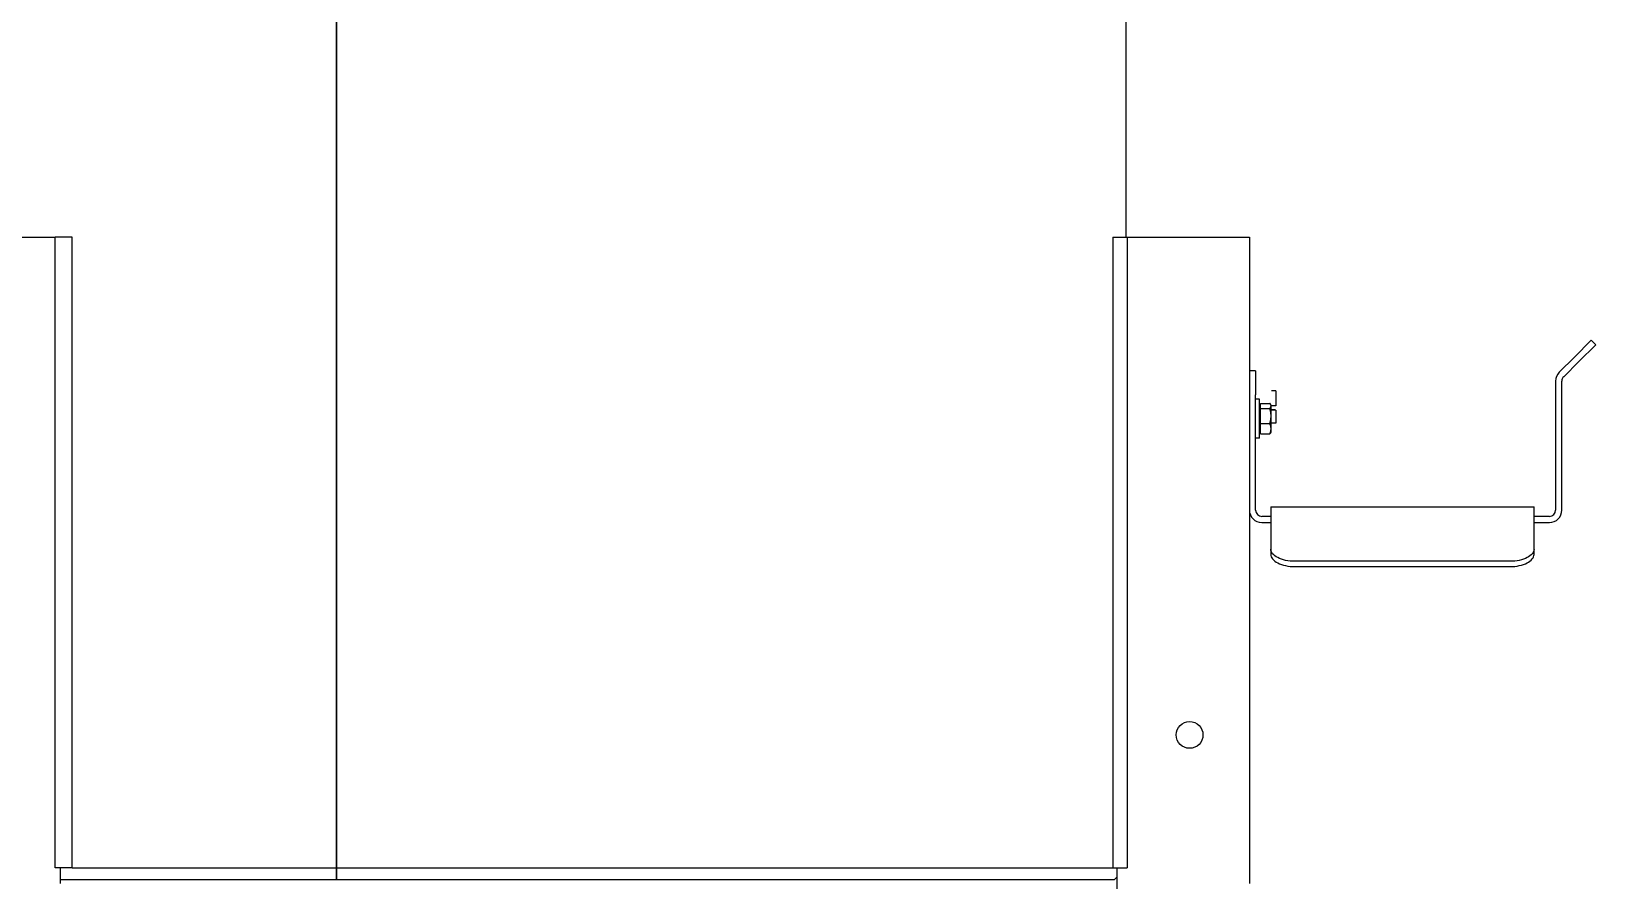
# Model space of a CAD drawing. Header units: inches. Extents: x 17 to 469, y 7 to 301.
# Drawn here: x 354.56 to 387.25, y 64.03 to 81.76 of the extents above; entities that cross this region are included whole.
import ezdxf

# ---------------------------------------------------------------- set-up
doc = ezdxf.new("R2010")
doc.units = ezdxf.units.IN
doc.header["$LTSCALE"] = 14
doc.header["$MEASUREMENT"] = 0
doc.layers.add('Dimension (ANSI)', color=7, linetype='Continuous', lineweight=25)
doc.layers.add('Visible (ANSI)', color=7, linetype='Continuous', lineweight=50)
doc.styles.add('MEMCOR Medium', font='arial.ttf')
doc.dimstyles.new('Default (ANSI)', dxfattribs={"dimscale": 14, "dimtxt": 0.15, "dimasz": 0.098425, "dimexe": 0.125, "dimexo": 0.0625, "dimgap": 0.031496, "dimtad": 0, "dimtih": 1, "dimtoh": 1, "dimdec": 4, "dimrnd": 1e-08, "dimzin": 3, "dimdsep": 46, "dimlunit": 5, "dimtxsty": 'MEMCOR Medium', "dimcen": 0.09, "dimdle": 0.393701, "dimclrd": 256, "dimclre": 256, "dimclrt": 256, "dimadec": 0, "dimazin": 1, "dimtfac": 0.8, "dimtofl": 0, "dimtmove": 0, "dimatfit": 3, "dimfxl": 1, "dimfrac": 1, "dimtolj": 1, "dimtzin": 4, "dimlwd": -1, "dimlwe": -1, "dimarcsym": 0})

# ---------------------------------------------------------------- blocks, each defined once
blk = doc.blocks.new('*D18')
at = {"layer": 'Defpoints', "color": 0, "transparency": 16777216}
for p in [(360.518, 145.532), (302.602, 55.808), (347.011, 55.808)]:
    blk.add_point(p, dxfattribs=at)
at = {"layer": 'Dimension (ANSI)', "transparency": 16777216}
for p, q in [((359.643, 145.532), (300.852, 145.532)), ((302.602, 144.154), (302.602, 107.84)), ((302.602, 57.186), (302.602, 93.5)), ((346.136, 55.808), (300.852, 55.808))]:
    blk.add_line(p, q, dxfattribs=at)
for points in [[(302.372, 144.154), (302.832, 144.154), (302.602, 145.532)], [(302.372, 57.186), (302.832, 57.186), (302.602, 55.808)]]:
    blk.add_solid(points, dxfattribs=at)
at = {"layer": 'Dimension (ANSI)', "transparency": 16777216, "char_height": 2.1, "attachment_point": 5, "style": 'MEMCOR Medium'}
for s, insert in [('\\A1; \\fArial|b0|i0;89{\\H0.8x;\\S3#4;} in', (302.602, 102.827)), ('\\A1;[2279.0 mm]{\\P\\fArial|b0|i0;SHIPPING HEIGHT\\P\\fArial|b0|i0;REF.}', (302.602, 95.657))]:
    blk.add_mtext(s, dxfattribs=dict(at, insert=insert))

msp = doc.modelspace()

# ---------------------------------------------------------------- linework, layer by layer
at = {"layer": 'Visible (ANSI)', "linetype": 'Continuous', "lineweight": 18}
for p, q in [((360.936837, 93.276895), (360.936837, 64.276895)), ((360.936843, 64.276895), (360.936843, 93.276895)), ((360.939712, 93.276895), (360.939712, 64.276895)), ((360.939717, 64.276895), (360.939717, 93.276895)), ((377.438593, 77.457895), (377.438593, 90.14236)), ((354.126903, 77.457895), (355.060078, 77.457895)), ((355.420042, 77.457895), (355.060078, 77.457895)), ((355.060078, 64.276895), (355.060078, 77.457895)), ((355.420042, 64.276895), (355.420042, 77.457895)), ((377.164284, 77.457895), (377.457817, 77.457895)), ((377.164284, 77.457895), (377.164284, 64.276895)), ((377.457817, 77.457895), (379.324165, 77.457895)), ((377.457817, 77.457895), (377.457817, 64.276895)), ((379.324165, 77.457895), (380.014165, 77.457895)), ((380.014165, 77.457895), (380.014165, 63.953895)), ((386.804951, 74.95097), (387.158505, 75.304523)), ((387.250429, 75.212599), (386.896875, 74.859046)), ((387.250429, 75.212599), (387.158505, 75.304523)), ((386.804951, 74.95097), (386.489237, 74.635256)), ((386.581161, 74.543332), (386.896875, 74.859046)), ((380.144165, 74.667895), (380.014165, 74.667895)), ((380.144165, 74.667895), (380.144165, 74.167895)), ((380.567915, 74.251324), (380.473915, 74.251324)), ((380.567915, 74.251324), (380.567915, 73.937097)), ((386.413085, 74.451408), (386.413085, 71.754922)), ((386.543085, 71.754922), (386.543085, 74.451408)), ((380.144165, 71.754922), (380.144165, 74.167895)), ((380.224165, 74.073895), (380.144165, 74.073895)), ((380.224165, 73.261895), (380.224165, 74.073895)), ((380.249169, 73.948895), (380.224165, 73.948895)), ((380.249169, 73.933889), (380.249169, 73.986197)), ((380.249169, 73.986197), (380.442071, 73.986197)), ((380.249169, 73.88158), (380.249169, 73.933889)), ((380.249169, 73.72243), (380.249169, 73.88158)), ((380.249169, 73.88158), (380.442071, 73.88158)), ((380.467169, 73.948895), (380.458016, 73.964748)), ((380.467169, 73.933889), (380.467169, 73.948895)), ((380.467169, 73.72243), (380.467169, 73.933889)), ((380.567915, 73.937097), (380.473915, 73.937097)), ((380.249169, 73.563279), (380.249169, 73.72243)), ((380.249169, 73.563279), (380.442071, 73.563279)), ((380.249169, 73.456436), (380.249169, 73.563279)), ((380.467169, 73.456436), (380.467169, 73.72243)), ((380.542911, 73.85283), (380.473915, 73.85283)), ((380.567915, 73.843283), (380.473915, 73.843283)), ((380.567915, 73.571324), (380.473915, 73.571324)), ((380.567915, 73.843283), (380.567915, 73.845398)), ((380.567915, 73.843283), (380.567915, 73.571324)), ((380.224165, 73.261895), (380.144165, 73.261895)), ((380.249169, 73.386895), (380.224165, 73.386895)), ((380.249169, 73.349593), (380.249169, 73.456436)), ((380.249169, 73.349593), (380.442071, 73.349593)), ((380.467169, 73.386895), (380.458016, 73.371042)), ((380.467169, 73.386895), (380.467169, 73.456436)), ((380.462165, 71.624922), (380.274165, 71.624922)), ((380.462165, 71.824722), (380.462165, 70.937845)), ((380.462165, 71.824722), (385.962165, 71.824722)), ((385.962165, 70.937845), (385.962165, 71.824722)), ((386.283085, 71.624922), (385.962165, 71.624922)), ((380.274165, 71.494922), (380.462165, 71.494922)), ((385.962165, 71.494922), (386.283085, 71.494922)), ((380.462165, 70.937845), (380.462165, 70.827688)), ((385.962165, 70.827688), (385.962165, 70.937845)), ((385.462165, 70.68511), (380.962165, 70.68511)), ((380.962165, 70.575212), (385.462165, 70.575212)), ((360.936843, 65.526895), (360.939712, 65.526895)), ((360.936843, 65.276895), (360.939712, 65.276895)), ((355.420042, 64.276895), (355.060078, 64.276895)), ((355.164934, 64.276895), (355.164934, 63.953895)), ((355.420042, 64.276895), (360.936837, 64.276895)), ((360.936843, 64.276895), (360.936837, 64.276895)), ((360.936859, 64.031895), (360.936838, 64.276895)), ((360.936838, 64.276895), (360.936859, 64.276895)), ((360.936859, 64.276895), (360.936859, 64.031895)), ((360.939717, 64.276895), (360.939695, 64.031895)), ((360.939695, 64.276895), (360.939717, 64.276895)), ((360.939695, 64.031895), (360.939695, 64.276895)), ((360.939712, 64.276895), (360.939717, 64.276895)), ((360.939717, 64.276895), (377.164284, 64.276895)), ((377.164284, 64.276895), (377.457817, 64.276895)), ((377.188277, 64.031895), (377.248103, 64.091721)), ((377.248103, 56.307895), (377.248103, 64.276895)), ((360.936859, 64.031895), (355.164934, 64.031895)), ((377.188277, 64.031895), (360.939695, 64.031895))]:
    msp.add_line(p, q, dxfattribs=at)
msp.add_circle((378.764165, 67.057895), 0.28, dxfattribs=at)
for centre, radius, start, end in [((386.673085, 74.451408), 0.26, 135, 180), ((386.673085, 74.451408), 0.13, 135, 180), ((380.274165, 71.754922), 0.26, 180, 270), ((380.274165, 71.754922), 0.13, 180, 270), ((386.283085, 71.754922), 0.26, 270, 0), ((386.283085, 71.754922), 0.13, 270, 0)]:
    msp.add_arc(centre, radius, start, end, dxfattribs=at)
for points, weights in [([(380.467169, 73.933889), (380.467169, 73.958165), (380.442071, 73.986197)], [1, 1.0379548493, 1]), ([(380.442071, 73.88158), (380.467169, 73.909612), (380.467169, 73.933889)], [1, 1.0379548493, 1]), ([(380.467169, 73.72243), (380.467169, 73.796292), (380.442071, 73.88158)], [1, 1.0379548493, 1]), ([(380.442071, 73.563279), (380.467169, 73.648567), (380.467169, 73.72243)], [1, 1.0379548493, 1]), ([(380.467169, 73.456436), (380.467169, 73.506022), (380.442071, 73.563279)], [1, 1.0379548493, 1]), ([(380.442071, 73.349593), (380.467169, 73.40685), (380.467169, 73.456436)], [1, 1.0379548493, 1]), ([(380.458016, 73.371042), (380.4521, 73.360794), (380.442071, 73.349593)], [1.01807022259, 1.01482816462, 1])]:
    msp.add_rational_spline(points, weights, degree=2, dxfattribs=at)
for points, knots in [([(380.962165, 70.68511), (380.899382, 70.68511), (380.832414, 70.691841), (380.709224, 70.718877), (380.653001, 70.739142), (380.56418, 70.785097), (380.525688, 70.813845), (380.474682, 70.875296), (380.462165, 70.907958), (380.462165, 70.937845)], [7.665695365, 7.665695365, 7.665695365, 7.665695365, 8.144102187, 8.144102187, 8.622509008, 8.622509008, 9.101363421, 9.101363421, 9.580217834, 9.580217834, 9.580217834, 9.580217834]), ([(385.962165, 70.937845), (385.962165, 70.907958), (385.949648, 70.875296), (385.898641, 70.813845), (385.86015, 70.785097), (385.771328, 70.739142), (385.715106, 70.718877), (385.591915, 70.691841), (385.524948, 70.68511), (385.462165, 70.68511)], [5.751172896, 5.751172896, 5.751172896, 5.751172896, 6.230027309, 6.230027309, 6.708881722, 6.708881722, 7.187288544, 7.187288544, 7.665695365, 7.665695365, 7.665695365, 7.665695365]), ([(380.462165, 70.827688), (380.462165, 70.797867), (380.474681, 70.765262), (380.525687, 70.70389), (380.564179, 70.675163), (380.653001, 70.629235), (380.709224, 70.608975), (380.832414, 70.581943), (380.899382, 70.575212), (380.962165, 70.575212)], [5.75155612, 5.75155612, 5.75155612, 5.75155612, 6.230427325, 6.230427325, 6.709298531, 6.709298531, 7.187705886, 7.187705886, 7.666113241, 7.666113241, 7.666113241, 7.666113241]), ([(385.462165, 70.575212), (385.524948, 70.575212), (385.591915, 70.581943), (385.715106, 70.608975), (385.771328, 70.629235), (385.860151, 70.675163), (385.898643, 70.70389), (385.949649, 70.765262), (385.962165, 70.797867), (385.962165, 70.827688)], [7.666112893, 7.666112893, 7.666112893, 7.666112893, 8.144520248, 8.144520248, 8.622927603, 8.622927603, 9.101798808, 9.101798808, 9.580670014, 9.580670014, 9.580670014, 9.580670014])]:
    msp.add_open_spline(points, degree=3, knots=knots, dxfattribs=at)

# ---------------------------------------------------------------- dimensions: what is measured, and where the dimension line sits
at = {"layer": 'Dimension (ANSI)'}
dim = msp.add_linear_dim(base=(302.601876, 55.807895), p1=(360.518277, 145.531895), p2=(347.011325, 55.807895), angle=90, text=' \\fArial|b0|i0;<> in\\X[2279.0 mm]{\\P\\fArial|b0|i0;SHIPPING HEIGHT\\P\\fArial|b0|i0;REF.}', dimstyle='Default (ANSI)', override={"dimgap": 0.031496, "dimdec": 4, "dimpost": '', "dimtol": 0, "dimlim": 0, "dimtp": 0, "dimtm": 0, "dimtdec": 2, "dimatfit": 1}, dxfattribs=at)
dim.commit()
dim.dimension.update_dxf_attribs({"geometry": '*D18', "text_midpoint": (302.601876, 100.669895), "dimtype": 160})

doc.saveas('drawing.dxf')
